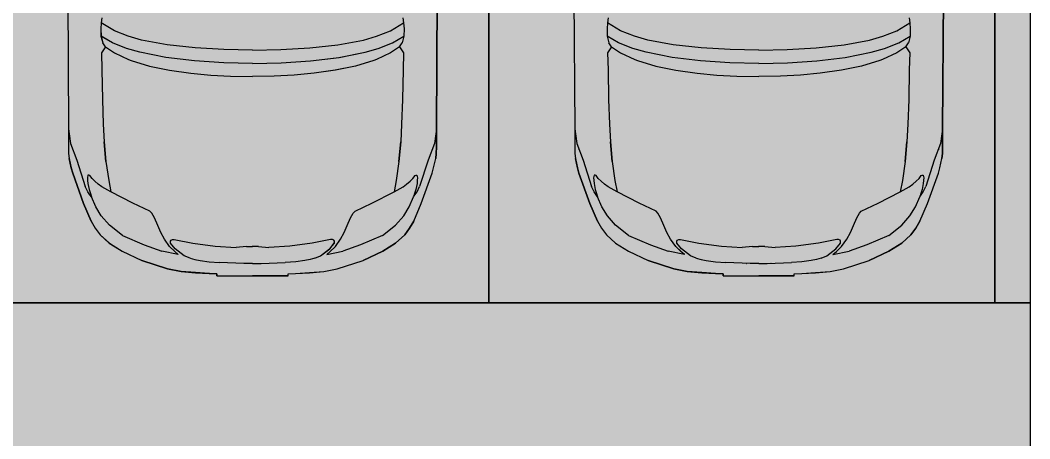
# Model space of a CAD drawing. Header units: millimetres. Extents: x -284281 to 1648660, y -821378 to -151356.
# Drawn here: x 185581 to 190567, y -271281 to -269216 of the extents above; entities that cross this region are included whole.
import ezdxf

# ---------------------------------------------------------------- set-up
doc = ezdxf.new("R2010")
doc.units = ezdxf.units.MM
doc.header["$MEASUREMENT"] = 0
for name, color, linetype in [('Cars', 7, 'Continuous'), ('Cotations - 1_100', 7, 'Continuous'), ('Extérieur - Environnement', 7, 'Continuous'), ('Sols_ Dalles', 7, 'Continuous')]:
    doc.layers.add(name, color=color, linetype=linetype)
doc.styles.add('STYLE_GENERE_2', font='arial.ttf')
doc.dimstyles.new('STYLE_GENERE__2', dxfattribs={"dimtxt": 250, "dimasz": 190, "dimexe": 0.18, "dimexo": 0.0625, "dimgap": 0, "dimtad": 1, "dimlfac": 0.001, "dimzin": 0, "dimdsep": 46, "dimtxsty": 'STYLE_GENERE_2', "dimblk": 'ARROWHEAD_6', "dimblk1": 'ARROWHEAD_6', "dimblk2": 'ARROWHEAD_6', "dimcen": 0.09, "dimse1": 1, "dimse2": 1, "dimclrd": 7, "dimclre": 7, "dimclrt": 7, "dimazin": 0, "dimtfac": 1, "dimtdec": 4, "dimtmove": 0, "dimatfit": 3, "dimfxl": 1, "dimtolj": 1, "dimtzin": 0, "dimarcsym": 0})

# ---------------------------------------------------------------- blocks, each defined once
blk = doc.blocks.new('Dalle_27_1', base_point=(175317, -265609.8))
at = {"layer": 'Sols_ Dalles', "linetype": 'Continuous', "lineweight": 0, "true_color": 0x2e271c}
blk.add_hatch(color=250, dxfattribs=at).paths.add_polyline_path([(175317, -265609.8, 0.414214), (173317, -267609.8), (173317, -273599, 0.415791), (175327.8, -275599), (194877.9, -275451.7, 0.414214), (196867.1, -273441), (196856.2, -271418.8, -0.001346), (196856.2, -271408), (196856.2, -267609.8), (196856.2, -267109.8, 0.414214), (195356.2, -265609.8), (190394.7, -265609.8), (190394.7, -270609.8), (190571.1, -270609.8), (190571.1, -267596.8), (195571.1, -267563.7), (195571.1, -271408), (195571.2, -271408, 0.001346), (195571.2, -271425.7), (195571.1, -271425.7), (195582, -273450.5), (175394.7, -273590.2), (175394.7, -271810.1), (175394.7, -270609.8), (175394.7, -265609.8)])
at = {"layer": 'Sols_ Dalles', "color": 250, "linetype": 'Continuous', "lineweight": 5, "true_color": 0x1f1f1f, "flags": 128}
blk.add_lwpolyline([(195356.2, -265609.8), (190394.7, -265609.8), (190394.7, -270609.8), (190571.1, -270609.8)], dxfattribs=at)
blk = doc.blocks.new('Dalle_28_1', base_point=(175394.7, -271810.1))
at = {"linetype": 'Continuous', "lineweight": 0, "true_color": 0x90b349}
blk.add_hatch(color=55, dxfattribs=at).paths.add_polyline_path([(175394.7, -271810.1), (175394.7, -273590.2), (195582, -273450.5), (195571.1, -271436.3), (195571.1, -271498.6), (190571.1, -271498.6), (190571.1, -270609.8), (188115.6, -270609.8), (187894.7, -270609.8), (185394.7, -270609.8), (182894.7, -270609.8), (180394.7, -270609.8), (177894.7, -270609.8), (175394.7, -270609.8)])
at = {"color": 7, "linetype": 'Continuous', "lineweight": 5, "flags": 128}
blk.add_lwpolyline([(175394.7, -271810.1), (175394.7, -273590.2), (195582, -273450.5), (195571.1, -271436.3), (195571.1, -271498.6), (190571.1, -271498.6), (190571.1, -270609.8), (188115.6, -270609.8), (187894.7, -270609.8), (185394.7, -270609.8), (182894.7, -270609.8), (180394.7, -270609.8), (177894.7, -270609.8), (175394.7, -270609.8)], close=True, dxfattribs=at)
blk = doc.blocks.new('Car 0025')
at = {"layer": 'Cars', "color": 7, "linetype": 'Continuous', "lineweight": 13}
for p, q in [((-924.7, 1389.7), (-920.5, 734.5)), ((-924.7, 1389.7), (-920.5, 734.5)), ((896.3, 734.5), (900.5, 1389.7)), ((900.5, 1389.7), (896.3, 734.5)), ((-758.8, 1257.5), (-760.9, 1227.1)), ((-755.5, 1282.4), (-758.8, 1257.5)), ((-694, 1217.1), (-758.8, 1257.5)), ((669.8, 1217.1), (734.6, 1257.5)), ((731.3, 1282.4), (734.6, 1257.5)), ((734.6, 1257.5), (736.7, 1227.1)), ((-760.9, 1227.1), (-760.1, 1191.7)), ((-625.2, 1190.8), (-694, 1217.1)), ((601, 1190.8), (669.8, 1217.1)), ((736.7, 1227.1), (735.9, 1191.7)), ((-703.8, 1158.5), (-760.1, 1191.7)), ((-760.1, 1191.7), (-751.8, 1158)), ((-751.8, 1158), (-751.8, 1158)), ((-738.5, 1138.6), (-751.8, 1158)), ((-633.6, 1130.9), (-703.8, 1158.5)), ((-560.1, 1172.1), (-625.2, 1190.8)), ((-433.8, 1148.7), (-560.1, 1172.1)), ((-295.6, 1133.3), (-433.8, 1148.7)), ((271.4, 1133.3), (409.6, 1148.7)), ((409.6, 1148.7), (535.9, 1172.1)), ((535.9, 1172.1), (601, 1190.8)), ((609.4, 1130.9), (679.6, 1158.5)), ((679.6, 1158.5), (735.9, 1191.7)), ((714.3, 1138.6), (727.6, 1158)), ((735.9, 1191.7), (727.6, 1158)), ((727.6, 1158), (727.6, 1158)), ((-738.5, 1138.6), (-758, 1108.3)), ((-758, 1108.3), (-755.8, 1024.9)), ((-738.5, 1138.6), (-738.5, 1138.6)), ((-738.5, 1138.6), (-693.9, 1108.9)), ((-693.9, 1108.9), (-624, 1076.3)), ((-567.9, 1112.1), (-633.6, 1130.9)), ((-439.5, 1086.6), (-567.9, 1112.1)), ((-152.7, 1124.9), (-295.6, 1133.3)), ((-12.1, 1122.4), (-152.7, 1124.9)), ((-12.1, 1122.4), (128.5, 1124.9)), ((128.5, 1124.9), (271.4, 1133.3)), ((415.3, 1086.6), (543.7, 1112.1)), ((543.7, 1112.1), (609.4, 1130.9)), ((669.7, 1108.9), (599.8, 1076.3)), ((714.3, 1138.6), (669.7, 1108.9)), ((714.3, 1138.6), (714.3, 1138.6)), ((714.3, 1138.6), (733.8, 1108.3)), ((733.8, 1108.3), (731.7, 1024.9)), ((-624, 1076.3), (-610.9, 1071.4)), ((-610.9, 1071.4), (-520.4, 1043.6)), ((-298.8, 1069.2), (-439.5, 1086.6)), ((-154, 1059.4), (-298.8, 1069.2)), ((-12.1, 1056.3), (-154, 1059.4)), ((-12.1, 1056.3), (129.8, 1059.4)), ((129.8, 1059.4), (274.6, 1069.2)), ((274.6, 1069.2), (415.3, 1086.6)), ((586.8, 1071.4), (496.2, 1043.6)), ((599.8, 1076.3), (586.8, 1071.4)), ((-755.8, 1025), (-753.2, 878.1)), ((-755.8, 1024.9), (-755.8, 1024.9)), ((-520.4, 1043.6), (-421.4, 1022.7)), ((-421.4, 1022.7), (-316.5, 1007.9)), ((-316.5, 1007.9), (-218.5, 999.1)), ((-218.5, 999.1), (-119.9, 994.1)), ((194.3, 999.1), (95.7, 994.1)), ((292.3, 1007.9), (194.3, 999.1)), ((397.2, 1022.7), (292.3, 1007.9)), ((496.2, 1043.6), (397.2, 1022.7)), ((731.7, 1025), (729, 878.1)), ((731.6, 1024.9), (731.6, 1024.9)), ((-119.9, 994.1), (-12.1, 992.4)), ((95.7, 994.1), (-12.1, 992.4)), ((-753.2, 878.1), (-748.9, 756.7)), ((729, 878.1), (724.7, 756.7)), ((-748.9, 756.7), (-744.4, 670.1)), ((724.7, 756.7), (720.2, 670.1)), ((-920.5, 734.5), (-920.6, 683.7)), ((-920.5, 734.5), (-920.6, 683.7)), ((-920.5, 734.5), (-910.7, 661.1)), ((896.3, 734.5), (886.5, 661.1)), ((896.4, 683.7), (896.3, 734.5)), ((896.3, 734.5), (896.4, 683.7)), ((-920.6, 683.7), (-920.5, 645.6)), ((-920.6, 683.7), (-920.5, 645.6)), ((-910.7, 661.1), (-879.2, 578.8)), ((-744.4, 670.2), (-735.6, 572.8)), ((-735.6, 572.8), (-744.3, 670.1)), ((720.2, 670.2), (711.4, 572.8)), ((711.4, 572.8), (720.1, 670.1)), ((886.5, 661.1), (855, 578.8)), ((896.3, 645.6), (896.4, 683.7)), ((896.4, 683.7), (896.3, 645.6)), ((-920.5, 645.6), (-920, 612.5)), ((-920.5, 645.6), (-920, 612.5)), ((-920, 612.5), (-917.2, 588.4)), ((-920, 612.5), (-917.2, 588.4)), ((-899.6, 632.1), (-899.5, 631.1)), ((875.4, 632.1), (875.3, 631.1)), ((893, 588.4), (895.8, 612.5)), ((895.8, 612.5), (893, 588.4)), ((895.8, 612.5), (896.3, 645.6)), ((896.3, 645.6), (895.8, 612.5)), ((-917.2, 588.4), (-906.8, 541)), ((-906.8, 541), (-917.2, 588.4)), ((-879.2, 578.8), (-837.6, 449.2)), ((-735.6, 572.8), (-722, 479.6)), ((711.4, 572.8), (697.8, 479.6)), ((855, 578.8), (813.4, 449.2)), ((882.6, 541), (893, 588.4)), ((882.6, 541), (893, 588.4)), ((-906.8, 541), (-899.8, 515.5)), ((-899.8, 515.5), (-906.8, 541)), ((-899.8, 515.5), (-846, 365.6)), ((-846, 365.6), (-899.8, 515.5)), ((-824.6, 504.7), (-827.3, 493)), ((-820.1, 506), (-824.6, 504.7)), ((-815.2, 503.8), (-820.1, 506)), ((-804.3, 489.5), (-815.2, 503.8)), ((780.1, 489.5), (791, 503.8)), ((791, 503.8), (795.9, 506)), ((795.9, 506), (800.4, 504.7)), ((800.4, 504.7), (803.1, 493)), ((821.8, 365.6), (875.6, 515.5)), ((821.8, 365.6), (875.6, 515.5)), ((875.6, 515.5), (882.6, 541)), ((875.6, 515.5), (882.6, 541)), ((-825.2, 422.9), (-837.6, 449.2)), ((-827.3, 493), (-826, 479.9)), ((-826, 479.9), (-825, 465)), ((-825, 465), (-819.1, 434.2)), ((-790.7, 476), (-804.3, 489.5)), ((-773.6, 461.2), (-790.7, 476)), ((-755.7, 447.9), (-773.6, 461.2)), ((-722, 479.6), (-711.7, 423.4)), ((697.8, 479.6), (687.5, 423.4)), ((731.5, 447.9), (749.4, 461.2)), ((749.4, 461.2), (766.5, 476)), ((766.5, 476), (780.1, 489.5)), ((800.8, 465), (794.9, 434.2)), ((801.8, 479.9), (800.8, 465)), ((801, 422.9), (813.4, 449.2)), ((803.1, 493), (801.8, 479.9)), ((-814.8, 408.3), (-825.2, 422.9)), ((-819.1, 434.2), (-812.8, 414.4)), ((-807.5, 399), (-814.8, 408.3)), ((-812.8, 414.4), (-807.5, 399)), ((-786.3, 348.7), (-807.5, 399)), ((-711.7, 423.4), (-755.7, 447.9)), ((-602.3, 367), (-711.7, 423.4)), ((578.1, 367), (687.5, 423.4)), ((687.5, 423.4), (731.5, 447.9)), ((762.1, 348.7), (783.3, 399)), ((788.6, 414.4), (783.3, 399)), ((783.3, 399), (790.6, 408.3)), ((794.9, 434.2), (788.6, 414.4)), ((790.6, 408.3), (801, 422.9)), ((-846, 365.6), (-808.7, 278.6)), ((-808.7, 278.6), (-846, 365.6)), ((-518.8, 327.9), (-602.3, 367)), ((494.6, 327.9), (578.1, 367)), ((784.5, 278.6), (821.8, 365.6)), ((784.5, 278.6), (821.8, 365.6)), ((-759.1, 304.4), (-786.3, 348.7)), ((-718.8, 259), (-759.1, 304.4)), ((-509.5, 317.5), (-518.8, 327.9)), ((-496.3, 294.8), (-509.5, 317.5)), ((472.1, 294.8), (485.3, 317.5)), ((485.3, 317.5), (494.6, 327.9)), ((694.6, 259), (734.9, 304.4)), ((734.9, 304.4), (762.1, 348.7)), ((-808.7, 278.6), (-788.2, 243.2)), ((-808.7, 278.6), (-788.2, 243.2)), ((-654.4, 208.3), (-718.8, 259)), ((-480.1, 257), (-496.3, 294.8)), ((-465.1, 222.6), (-480.1, 257)), ((440.9, 222.6), (455.9, 257)), ((455.9, 257), (472.1, 294.8)), ((630.2, 208.3), (694.6, 259)), ((764, 243.2), (784.5, 278.6)), ((784.5, 278.6), (764, 243.2)), ((-788.2, 243.2), (-764, 211.8)), ((-788.2, 243.2), (-764, 211.8)), ((-764, 211.8), (-719, 170.5)), ((-764, 211.8), (-719, 170.5)), ((-654.4, 208.3), (-546.4, 161.2)), ((-447.3, 189.6), (-465.1, 222.6)), ((423.1, 189.6), (440.9, 222.6)), ((630.2, 208.3), (522.2, 161.2)), ((694.8, 170.5), (739.8, 211.8)), ((739.8, 211.8), (694.8, 170.5)), ((739.8, 211.8), (764, 243.2)), ((764, 243.2), (739.8, 211.8)), ((-719, 170.5), (-655.3, 130.9)), ((-719, 170.5), (-655.3, 130.9)), ((-546.4, 161.2), (-459.2, 131.1)), ((-421.5, 153.3), (-447.3, 189.6)), ((-395.7, 128), (-421.5, 153.3)), ((-416.6, 180.1), (-414.1, 184)), ((-416.4, 169.3), (-416.6, 180.1)), ((-393.4, 142.5), (-416.4, 169.3)), ((-414.1, 184), (-406.9, 187.6)), ((-406.9, 187.6), (-398, 187.9)), ((-398, 187.9), (-307.1, 169.4)), ((-307.1, 169.4), (-196.1, 155)), ((-196.1, 155), (-92.9, 148.1)), ((-41.8, 152.8), (-92.9, 148.1)), ((-41.8, 152.8), (-11.3, 152.8)), ((17.6, 152.8), (-12.9, 152.8)), ((17.6, 152.8), (68.7, 148.1)), ((171.9, 155), (68.7, 148.1)), ((282.9, 169.4), (171.9, 155)), ((373.8, 187.9), (282.9, 169.4)), ((369.2, 142.5), (392.2, 169.3)), ((371.5, 128), (397.3, 153.3)), ((382.7, 187.6), (373.8, 187.9)), ((389.9, 184), (382.7, 187.6)), ((392.4, 180.1), (389.9, 184)), ((392.2, 169.3), (392.4, 180.1)), ((397.3, 153.3), (423.1, 189.6)), ((522.2, 161.2), (435, 131.1)), ((631.1, 130.9), (694.8, 170.5)), ((694.8, 170.5), (631.1, 130.9)), ((-655.3, 130.9), (-558.5, 84.1)), ((-655.3, 130.9), (-558.5, 84.1)), ((-378.9, 113.2), (-459.2, 131.1)), ((-378.9, 113.2), (-395.7, 128)), ((-348.6, 107.3), (-393.4, 142.5)), ((-320.4, 95.1), (-348.6, 107.3)), ((296.3, 95.1), (324.4, 107.3)), ((324.4, 107.3), (369.2, 142.5)), ((354.7, 113.2), (435, 131.1)), ((354.7, 113.2), (371.5, 128)), ((534.3, 84.1), (631.1, 130.9)), ((631.1, 130.9), (534.3, 84.1)), ((-558.5, 84.1), (-431, 42.5)), ((-431, 42.5), (-558.5, 84.1)), ((-320.4, 95.1), (-296.9, 89)), ((-296.9, 89), (-270.9, 84)), ((-270.9, 84), (-226, 78.1)), ((-226, 78.1), (-174.1, 74.2)), ((-54.7, 69.2), (-174.1, 74.2)), ((-73.2, 69.9), (-72.6, 69.9)), ((-12.1, 69.6), (-54.7, 69.2)), ((-12.1, 69.6), (30.5, 69.2)), ((30.5, 69.2), (149.9, 74.2)), ((49, 69.9), (48.4, 69.9)), ((201.8, 78.1), (149.9, 74.2)), ((246.7, 84), (201.8, 78.1)), ((272.7, 89), (246.7, 84)), ((296.3, 95.1), (272.7, 89)), ((406.8, 42.5), (534.3, 84.1)), ((406.8, 42.5), (534.3, 84.1)), ((-431, 42.5), (-364.7, 30.9)), ((-364.7, 30.9), (-431, 42.5)), ((-364.7, 30.9), (-293.1, 24.3)), ((-293.1, 24.3), (-364.7, 30.9)), ((-293.1, 24.3), (-225.1, 20.2)), ((-225.1, 20.2), (-293.1, 24.3)), ((-225.1, 20.2), (-187.9, 19.2)), ((-187.9, 19.2), (-225.1, 20.2)), ((-187.9, 19.2), (-187.9, 8.3)), ((-187.9, 8.3), (-187.9, 19.2)), ((-187.9, 8.3), (163.7, 8.3)), ((-187.9, 8.3), (-12.1, 8.3)), ((163.7, 8.3), (-12.1, 8.3)), ((163.7, 19.2), (200.9, 20.2)), ((163.7, 19.2), (200.9, 20.2)), ((163.7, 8.3), (163.7, 19.2)), ((163.7, 8.3), (163.7, 19.2)), ((200.9, 20.2), (268.9, 24.3)), ((200.9, 20.2), (268.9, 24.3)), ((268.9, 24.3), (340.5, 30.9)), ((268.9, 24.3), (340.5, 30.9)), ((340.5, 30.9), (406.8, 42.5)), ((340.5, 30.9), (406.8, 42.5))]:
    blk.add_line(p, q, dxfattribs=at)
blk = doc.blocks.new('*D549')
at = {"layer": 'Cotations - 1_100', "color": 7, "linetype": 'Continuous', "lineweight": 5, "transparency": 16777216}
for p, q in [((170588.6, -259410.6), (170588.6, -259260.6)), ((170688.6, -259510.6), (170488.6, -259310.6)), ((170776.1, -259410.6), (170401.1, -259410.6)), ((170588.6, -271829.4), (170588.6, -259410.6)), ((170488.6, -271729.4), (170688.6, -271929.4)), ((170776.1, -271829.4), (170401.1, -271829.4)), ((170588.6, -271979.4), (170588.6, -271829.4))]:
    blk.add_line(p, q, dxfattribs=at)
at = {"layer": 'Cotations - 1_100', "color": 7, "lineweight": 5, "transparency": 16777216, "insert": (170538.6, -266047.4), "char_height": 250, "attachment_point": 7, "rotation": 90, "style": 'STYLE_GENERE_2'}
blk.add_mtext('\\A1;{\\pql;\\fArial|b0|i0|c0|p38;12,42}', dxfattribs=at)
blk = doc.blocks.new('ARROWHEAD_6')
at = {"color": 0, "linetype": 'Continuous', "lineweight": 0}
for p, q in [((-0.5, -0.5), (0.5, 0.5)), ((0, 0), (-1, 0))]:
    blk.add_line(p, q, dxfattribs=at)

msp = doc.modelspace()

# ---------------------------------------------------------------- hatches: boundary and pattern name
at = {"linetype": 'Continuous', "lineweight": 0, "true_color": 0x6f6f6f}
h = msp.add_hatch(color=8, dxfattribs=at)
h.paths.add_polyline_path([(141848.4421, -295062.57111), (269220.82107, -293826.86817), (269220.82107, -270902.73426), (268763.04853, -270902.73426), (254213.59981, -271040.57524), (254213.59981, -163437.63526), (153156.19977, -163437.63526), (153156.19977, -271040.57524), (153182.9625, -271040.57014), (153183.14559, -272000.51417, -0.4094273642), (149183.68145, -275935.04226), (141848.4421, -275935.04226)])
h.paths.add_polyline_path([(158435.58359, -260639.95299), (155145.58359, -260639.95299), (155145.58359, -248364.9528), (155145.58359, -243089.97435), (155145.58359, -242189.97435), (158435.58359, -242189.97435)], flags=0)
h.paths.add_polyline_path([(161503.43335, -171995.57011), (161503.43335, -193810.57122), (161503.43335, -230015.57011), (161503.43335, -260810.57129), (196775.04197, -260810.57129), (196775.04197, -222495.57011), (186955.54197, -222495.57011), (186955.54197, -218295.57011), (196754.55038, -218295.57011), (196754.55038, -208495.57004), (196754.55038, -204495.57011), (193355.54197, -204495.57011), (193355.54197, -195161.53481), (195576.03357, -195161.53481), (195576.03357, -189810.57129), (217850.06795, -189810.57129), (217850.06795, -262266.88531), (245610.04479, -262266.88531), (245610.04479, -253395.57129), (245626.03357, -253395.57129), (246426.03357, -253395.57129), (247826.03357, -253395.57129), (247826.03357, -248005.57129), (247826.03357, -246605.57129), (245626.03357, -246605.57129), (245610.04479, -246605.57129), (245610.04479, -171995.57011), (212806.27958, -171995.57011)], flags=0)
h.paths.add_polyline_path([(162737.04244, -269433.91257, -0.0903186603), (162858.77258, -268727.62319, -0.2014487277), (163912.63869, -267592.73981, -0.1042114453), (164718.00561, -267415.05524), (165317.97869, -267409.37112, -0.1040446075), (166125.35422, -267571.24421, -0.2382554567), (167284.25653, -268953.31764, -0.0551886218), (167336.83602, -269390.33428), (167338.93075, -269611.43843), (167351.04633, -270890.26697), (167092.5827, -271892.76052, -0.2679491924), (165370.08316, -272909.1243), (164770.11009, -272914.80843, -0.1937174639), (163379.25202, -272370.18517, -0.0705687558), (163028.66346, -271931.26196, -0.1316524976), (162751.25276, -270933.84526)], flags=0)
h.paths.add_polyline_path([(175327.75206, -275599.00212, -0.4157910988), (173316.98603, -273599.0311), (173316.98603, -273452.05237), (173330.48786, -267377.82411, -0.3805567013), (175316.98603, -265609.82626), (175394.71409, -265609.82626), (175394.71409, -270609.82626), (190394.71409, -270609.82626), (190394.71409, -265609.82626), (195356.19118, -265609.82626, -0.4142135624), (196856.19118, -267109.82626), (196856.19118, -273660.69924, -0.3455016121), (195137.28541, -275433.43196)], flags=0)
h.paths.add_polyline_path([(205510.09252, -271504.08297, -0.1344739343), (205230.94767, -270484.93746), (205230.94767, -268984.93746, -0.4142135624), (207230.94767, -266984.93746), (207830.94767, -266984.93746, -0.4142135624), (209830.94767, -268984.93746), (209830.94767, -270484.93746, -0.1288203455), (209574.03043, -271465.58136, -0.2709362909), (207830.94767, -272484.93746), (207230.94767, -272484.93746, -0.2649799965)], flags=0)
h.paths.add_polyline_path([(217862.68721, -273329.32486), (217869.94938, -267730.33623, -0.0985615086), (218100.71805, -266943.72092), (218117.68082, -266951.54513, -0.2588490016), (219955.479, -265605.82722), (219953.14148, -265587.29374), (220637.56856, -265587.29374), (220637.56856, -265687.29374), (220637.56856, -270687.29374), (250537.56856, -270687.29374), (250537.56856, -265687.29374), (252208.00356, -265687.29374), (254186.29382, -265687.29374), (254186.29382, -267687.29374), (254186.29382, -271062.25464, 0.001345761), (254186.3228, -271073.02067), (254197.20856, -273095.23292, -0.4142135624), (252208.00356, -275105.96997), (243484.53401, -275105.96997, -0.0051889555), (243431.43827, -275116.10287), (235447.992, -275196.19066), (220071.01237, -275253.23979, -0.3865533313), (217873.0891, -273475.38502, -0.0251892193)], flags=0)
at = {"linetype": 'Continuous', "lineweight": 0, "true_color": 0xa7a7a7}
msp.add_hatch(color=253, dxfattribs=at).paths.add_polyline_path([(181159.8103, -266071.40434, 1), (191159.8103, -266071.40434, 1)])
at = {"linetype": 'Continuous', "lineweight": 0, "true_color": 0x90b349}
msp.add_hatch(color=55, dxfattribs=at).paths.add_polyline_path([(175394.71409, -271810.11543), (175394.71409, -273590.23861), (195581.99061, -273450.48842), (195571.1483, -271436.34552), (195571.1483, -271563.70769), (190571.1483, -271563.70769), (190571.1483, -270609.82626), (188115.56926, -270609.82626), (187894.71409, -270609.82626), (185394.71409, -270609.82626), (182894.71409, -270609.82626), (180394.71409, -270609.82626), (177894.71409, -270609.82626), (175394.71409, -270609.82626)])
at = {"layer": 'Sols_ Dalles', "linetype": 'Continuous', "lineweight": 0, "true_color": 0x2e271c}
msp.add_hatch(color=250, dxfattribs=at).paths.add_polyline_path([(190394.71409, -270609.82626), (190571.1483, -270609.82626), (190571.1483, -267596.84192), (190571.1483, -267563.70769), (195571.1483, -267563.70769), (195571.1483, -271263.70769), (196856.19118, -271263.70769), (196856.19118, -267609.82626), (196856.19118, -267109.82626, 0.4142135624), (195356.19118, -265609.82626), (190394.71409, -265609.82626)])

# ---------------------------------------------------------------- linework, layer by layer
at = {"color": 9, "linetype": 'Continuous', "lineweight": 5}
msp.add_lwpolyline([(173316.98603, -273452.05237), (173316.98603, -273599.0311, 0.4157910988), (175327.75206, -275599.00212), (195137.28541, -275433.43196, 0.3455016121), (196856.19118, -273660.69924), (196856.19118, -267109.82626, 0.4142135624), (195356.19118, -265609.82626), (190394.71409, -265609.82626), (190394.71409, -270609.82626), (175394.71409, -270609.82626), (175394.71409, -265609.82626), (175316.98603, -265609.82626, 0.3805567013), (173330.48786, -267377.82411)], format="xyb", close=True, dxfattribs=at)
at = {"color": 255, "linetype": 'Continuous', "lineweight": 5, "flags": 128}
for points in [[(185394.71409, -265609.82626), (185394.71409, -270609.82626), (187894.71409, -270609.82626), (187894.71409, -265609.82626)], [(187894.71409, -265609.82626), (187894.71409, -270609.82626), (190394.71409, -270609.82626), (190394.71409, -265609.82626)]]:
    msp.add_lwpolyline(points, close=True, dxfattribs=at)
for points in [[(187894.71409, -270609.82626), (187894.71409, -265609.82626)], [(187894.71409, -265609.82626), (187894.71409, -270609.82626)], [(190394.71409, -270609.82626), (190394.71409, -265609.82626)], [(185394.71409, -270609.82626), (187894.71409, -270609.82626)], [(187894.71409, -270609.82626), (190394.71409, -270609.82626)]]:
    msp.add_lwpolyline(points, dxfattribs=at)
at = {"color": 7, "linetype": 'Continuous', "lineweight": 5}
msp.add_lwpolyline([(175394.71409, -271810.11543), (175394.71409, -273590.23861), (195581.99061, -273450.48842), (195571.1483, -271436.34552), (195571.1483, -271563.70769), (190571.1483, -271563.70769), (190571.1483, -270609.82626), (188115.56926, -270609.82626), (187894.71409, -270609.82626), (185394.71409, -270609.82626), (182894.71409, -270609.82626), (180394.71409, -270609.82626), (177894.71409, -270609.82626), (175394.71409, -270609.82626)], close=True, dxfattribs=at)
at = {"color": 253, "linetype": 'Continuous', "lineweight": 5, "true_color": 0x9f9f9f, "flags": 128}
msp.add_lwpolyline([(188115.56926, -270609.82626), (190571.1483, -270609.82626)], dxfattribs=at)
at = {"layer": 'Extérieur - Environnement', "color": 7, "linetype": 'Continuous', "lineweight": 13}
for p, q in [((185815.49103, -269096.18977), (185819.64205, -269751.34623)), ((185815.49103, -269096.18977), (185819.64205, -269751.34623)), ((187636.53268, -269751.34623), (187640.68371, -269096.18977)), ((187640.68371, -269096.18977), (187636.53268, -269751.34623)), ((188315.49103, -269096.18977), (188319.64205, -269751.34623)), ((188315.49103, -269096.18977), (188319.64205, -269751.34623)), ((190136.53268, -269751.34623), (190140.68371, -269096.18977)), ((190140.68371, -269096.18977), (190136.53268, -269751.34623)), ((185981.41078, -269228.34161), (185979.26762, -269258.76943)), ((185984.70079, -269203.41728), (185981.41078, -269228.34161)), ((186046.22409, -269268.77649), (185981.41078, -269228.34161)), ((187409.95065, -269268.77649), (187474.76396, -269228.34161)), ((187471.47395, -269203.41728), (187474.76396, -269228.34161)), ((187474.76396, -269228.34161), (187476.90712, -269258.76943)), ((188481.41078, -269228.34161), (188479.26762, -269258.76943)), ((188484.70079, -269203.41728), (188481.41078, -269228.34161)), ((188546.22409, -269268.77649), (188481.41078, -269228.34161)), ((189909.95065, -269268.77649), (189974.76396, -269228.34161)), ((189971.47395, -269203.41728), (189974.76396, -269228.34161)), ((189974.76396, -269228.34161), (189976.90712, -269258.76943)), ((185979.26762, -269258.76943), (185980.04697, -269294.13152)), ((186036.42536, -269327.35088), (185980.04697, -269294.13152)), ((185980.04697, -269294.13152), (185988.37493, -269327.84893)), ((186114.97988, -269295.0318), (186046.22079, -269268.77522)), ((186180.11587, -269313.74287), (186114.9736, -269295.03)), ((187276.05886, -269313.74287), (187341.20114, -269295.03)), ((187341.19485, -269295.0318), (187409.95395, -269268.77522)), ((187419.74938, -269327.35088), (187476.12777, -269294.13152)), ((187476.12777, -269294.13152), (187467.7998, -269327.84893)), ((187476.90712, -269258.76943), (187476.12777, -269294.13152)), ((188479.26762, -269258.76943), (188480.04697, -269294.13152)), ((188536.42536, -269327.35088), (188480.04697, -269294.13152)), ((188480.04697, -269294.13152), (188488.37493, -269327.84893)), ((188614.97988, -269295.0318), (188546.22079, -269268.77522)), ((188680.11587, -269313.74287), (188614.9736, -269295.03)), ((189776.05886, -269313.74287), (189841.20114, -269295.03)), ((189841.19485, -269295.0318), (189909.95395, -269268.77522)), ((189919.74938, -269327.35088), (189976.12777, -269294.13152)), ((189976.12777, -269294.13152), (189967.7998, -269327.84893)), ((189976.90712, -269258.76943), (189976.12777, -269294.13152)), ((186001.69087, -269347.20636), (185982.15992, -269377.59549)), ((185988.37493, -269327.84893), (185988.40119, -269327.86385)), ((186001.69087, -269347.20636), (185988.37493, -269327.84893)), ((186001.69667, -269347.24596), (186001.69087, -269347.20636)), ((186001.69667, -269347.24596), (186046.29972, -269376.96378)), ((186106.62869, -269354.97416), (186036.42536, -269327.35088)), ((186306.408, -269337.16562), (186180.11044, -269313.74186)), ((186444.55168, -269352.52696), (186306.408, -269337.16562)), ((186587.48162, -269360.92894), (186444.54923, -269352.52669)), ((186868.69312, -269360.92894), (187011.62551, -269352.52669)), ((187011.62306, -269352.52696), (187149.76674, -269337.16562)), ((187149.76674, -269337.16562), (187276.0643, -269313.74186)), ((187349.54605, -269354.97416), (187419.74938, -269327.35088)), ((187454.47806, -269347.24596), (187409.87502, -269376.96378)), ((187454.47806, -269347.24596), (187454.48386, -269347.20636)), ((187454.48386, -269347.20636), (187467.7998, -269327.84893)), ((187454.48386, -269347.20636), (187474.01482, -269377.59549)), ((187467.7998, -269327.84893), (187467.77355, -269327.86385)), ((188501.69087, -269347.20636), (188482.15992, -269377.59549)), ((188488.37493, -269327.84893), (188488.40119, -269327.86385)), ((188501.69087, -269347.20636), (188488.37493, -269327.84893)), ((188501.69667, -269347.24596), (188501.69087, -269347.20636)), ((188501.69667, -269347.24596), (188546.29972, -269376.96378)), ((188606.62869, -269354.97416), (188536.42536, -269327.35088)), ((188806.408, -269337.16562), (188680.11044, -269313.74186)), ((188944.55168, -269352.52696), (188806.408, -269337.16562)), ((189087.48162, -269360.92894), (188944.54923, -269352.52669)), ((189368.69312, -269360.92894), (189511.62551, -269352.52669)), ((189511.62306, -269352.52696), (189649.76674, -269337.16562)), ((189649.76674, -269337.16562), (189776.0643, -269313.74186)), ((189849.54605, -269354.97416), (189919.74938, -269327.35088)), ((189954.47806, -269347.24596), (189909.87502, -269376.96378)), ((189954.47806, -269347.24596), (189954.48386, -269347.20636)), ((189954.48386, -269347.20636), (189967.7998, -269327.84893)), ((189954.48386, -269347.20636), (189974.01482, -269377.59549)), ((189967.7998, -269327.84893), (189967.77355, -269327.86385)), ((185982.15992, -269377.59549), (185984.33892, -269460.94717)), ((186046.29972, -269376.96378), (186116.17855, -269409.53884)), ((186172.2754, -269373.73936), (186106.62869, -269354.97416)), ((186300.71771, -269399.28843), (186172.2754, -269373.73936)), ((186441.39912, -269416.62781), (186300.71771, -269399.28843)), ((186728.11646, -269363.48903), (186587.47949, -269360.92881)), ((186728.05828, -269363.48903), (186868.69525, -269360.92881)), ((187014.77562, -269416.62781), (187155.45702, -269399.28843)), ((187155.45702, -269399.28843), (187283.89934, -269373.73936)), ((187283.89934, -269373.73936), (187349.54605, -269354.97416)), ((187409.87502, -269376.96378), (187339.99619, -269409.53884)), ((187474.01482, -269377.59549), (187471.83581, -269460.94717)), ((188482.15992, -269377.59549), (188484.33892, -269460.94717)), ((188546.29972, -269376.96378), (188616.17855, -269409.53884)), ((188672.2754, -269373.73936), (188606.62869, -269354.97416)), ((188800.71771, -269399.28843), (188672.2754, -269373.73936)), ((188941.39912, -269416.62781), (188800.71771, -269399.28843)), ((189228.11646, -269363.48903), (189087.47949, -269360.92881)), ((189228.05828, -269363.48903), (189368.69525, -269360.92881)), ((189514.77562, -269416.62781), (189655.45702, -269399.28843)), ((189655.45702, -269399.28843), (189783.89934, -269373.73936)), ((189783.89934, -269373.73936), (189849.54605, -269354.97416)), ((189909.87502, -269376.96378), (189839.99619, -269409.53884)), ((189974.01482, -269377.59549), (189971.83581, -269460.94717)), ((186116.17855, -269409.53884), (186129.23894, -269414.40092)), ((186129.23894, -269414.40157), (186219.77985, -269442.21545)), ((186219.77985, -269442.21545), (186318.82731, -269463.14415)), ((186586.18356, -269426.44553), (186441.39912, -269416.62781)), ((186728.08737, -269429.55341), (186586.18356, -269426.44553)), ((186728.08737, -269429.55341), (186869.99118, -269426.44553)), ((186869.99118, -269426.44553), (187014.77562, -269416.62781)), ((187236.39489, -269442.21545), (187137.34743, -269463.14415)), ((187326.93579, -269414.40157), (187236.39489, -269442.21545)), ((187339.99619, -269409.53884), (187326.93579, -269414.40092)), ((188616.17855, -269409.53884), (188629.23894, -269414.40092)), ((188629.23894, -269414.40157), (188719.77985, -269442.21545)), ((188719.77985, -269442.21545), (188818.82731, -269463.14415)), ((189086.18356, -269426.44553), (188941.39912, -269416.62781)), ((189228.08737, -269429.55341), (189086.18356, -269426.44553)), ((189228.08737, -269429.55341), (189369.99118, -269426.44553)), ((189369.99118, -269426.44553), (189514.77562, -269416.62781)), ((189736.39489, -269442.21545), (189637.34743, -269463.14415)), ((189826.93579, -269414.40157), (189736.39489, -269442.21545)), ((189839.99619, -269409.53884), (189826.93579, -269414.40092)), ((185984.33779, -269460.88399), (185986.98321, -269607.70948)), ((185984.34018, -269460.93008), (185984.34065, -269460.94717)), ((186318.82731, -269463.14415), (186423.73437, -269477.96859)), ((186423.73437, -269477.96859), (186521.69592, -269486.76401)), ((186521.69592, -269486.76401), (186620.26835, -269491.74058)), ((186620.26835, -269491.74058), (186728.09387, -269493.48469)), ((186835.90639, -269491.74058), (186728.08087, -269493.48469)), ((186934.47882, -269486.76401), (186835.90639, -269491.74058)), ((187032.44037, -269477.96859), (186934.47882, -269486.76401)), ((187137.34743, -269463.14415), (187032.44037, -269477.96859)), ((187471.83695, -269460.88399), (187469.19153, -269607.70948)), ((187471.83456, -269460.93008), (187471.83409, -269460.94717)), ((188484.33779, -269460.88399), (188486.98321, -269607.70948)), ((188484.34018, -269460.93008), (188484.34065, -269460.94717)), ((188818.82731, -269463.14415), (188923.73437, -269477.96859)), ((188923.73437, -269477.96859), (189021.69592, -269486.76401)), ((189021.69592, -269486.76401), (189120.26835, -269491.74058)), ((189120.26835, -269491.74058), (189228.09387, -269493.48469)), ((189335.90639, -269491.74058), (189228.08087, -269493.48469)), ((189434.47882, -269486.76401), (189335.90639, -269491.74058)), ((189532.44037, -269477.96859), (189434.47882, -269486.76401)), ((189637.34743, -269463.14415), (189532.44037, -269477.96859)), ((189971.83695, -269460.88399), (189969.19153, -269607.70948)), ((189971.83456, -269460.93008), (189971.83409, -269460.94717)), ((185986.98321, -269607.70948), (185991.27527, -269729.1679)), ((187469.19153, -269607.70948), (187464.89947, -269729.1679)), ((188486.98321, -269607.70948), (188491.27527, -269729.1679)), ((189969.19153, -269607.70948), (189964.89947, -269729.1679)), ((185819.64205, -269751.34623), (185819.55894, -269802.16976)), ((185819.64205, -269751.34623), (185819.55894, -269802.16976)), ((185819.64205, -269751.34623), (185829.48513, -269824.71161)), ((185991.27527, -269729.1679), (185995.8123, -269815.70708)), ((187464.89947, -269729.1679), (187460.36243, -269815.70708)), ((187636.53268, -269751.34623), (187626.68961, -269824.71161)), ((187636.6158, -269802.16976), (187636.53268, -269751.34623)), ((187636.53268, -269751.34623), (187636.6158, -269802.16976)), ((188319.64205, -269751.34623), (188319.55894, -269802.16976)), ((188319.64205, -269751.34623), (188319.55894, -269802.16976)), ((188319.64205, -269751.34623), (188329.48513, -269824.71161)), ((188491.27527, -269729.1679), (188495.8123, -269815.70708)), ((189964.89947, -269729.1679), (189960.36243, -269815.70708)), ((190136.53268, -269751.34623), (190126.68961, -269824.71161)), ((190136.6158, -269802.16976), (190136.53268, -269751.34623)), ((190136.53268, -269751.34623), (190136.6158, -269802.16976)), ((185819.55894, -269802.16976), (185819.66976, -269840.24082)), ((185819.55894, -269802.16976), (185819.66976, -269840.24082)), ((185819.66976, -269840.24082), (185820.19657, -269873.35129)), ((185819.66976, -269840.24082), (185820.19657, -269873.35129)), ((185829.48513, -269824.71161), (185861.01079, -269907.07637)), ((185995.81039, -269815.68583), (186004.5911, -269913.00038)), ((186004.5911, -269913.00038), (185995.84012, -269815.70708)), ((187460.36435, -269815.68583), (187451.58363, -269913.00038)), ((187451.58363, -269913.00038), (187460.33462, -269815.70708)), ((187626.68961, -269824.71161), (187595.16394, -269907.07637)), ((187635.97817, -269873.35129), (187636.50498, -269840.24082)), ((187636.50498, -269840.24082), (187635.97817, -269873.35129)), ((187636.50498, -269840.24082), (187636.6158, -269802.16976)), ((187636.6158, -269802.16976), (187636.50498, -269840.24082)), ((188319.55894, -269802.16976), (188319.66976, -269840.24082)), ((188319.55894, -269802.16976), (188319.66976, -269840.24082)), ((188319.66976, -269840.24082), (188320.19657, -269873.35129)), ((188319.66976, -269840.24082), (188320.19657, -269873.35129)), ((188329.48513, -269824.71161), (188361.01079, -269907.07637)), ((188495.81039, -269815.68583), (188504.5911, -269913.00038)), ((188504.5911, -269913.00038), (188495.84012, -269815.70708)), ((189960.36435, -269815.68583), (189951.58363, -269913.00038)), ((189951.58363, -269913.00038), (189960.33462, -269815.70708)), ((190126.68961, -269824.71161), (190095.16394, -269907.07637)), ((190135.97817, -269873.35129), (190136.50498, -269840.24082)), ((190136.50498, -269840.24082), (190135.97817, -269873.35129)), ((190136.50498, -269840.24082), (190136.6158, -269802.16976)), ((190136.6158, -269802.16976), (190136.50498, -269840.24082)), ((185820.19657, -269873.35129), (185822.99706, -269897.49542)), ((185820.19657, -269873.35129), (185822.99706, -269897.49542)), ((185822.99706, -269897.49542), (185833.39466, -269944.8511)), ((185833.39466, -269944.8511), (185822.99706, -269897.49542)), ((185840.59988, -269853.7503), (185840.65139, -269854.76227)), ((187615.57485, -269853.7503), (187615.52335, -269854.76227)), ((187622.78008, -269944.8511), (187633.17767, -269897.49542)), ((187622.78008, -269944.8511), (187633.17767, -269897.49542)), ((187633.17767, -269897.49542), (187635.97817, -269873.35129)), ((187635.97817, -269873.35129), (187633.17767, -269897.49542)), ((188320.19657, -269873.35129), (188322.99706, -269897.49542)), ((188320.19657, -269873.35129), (188322.99706, -269897.49542)), ((188322.99706, -269897.49542), (188333.39466, -269944.8511)), ((188333.39466, -269944.8511), (188322.99706, -269897.49542)), ((188340.59988, -269853.7503), (188340.65139, -269854.76227)), ((190115.57485, -269853.7503), (190115.52335, -269854.76227)), ((190122.78008, -269944.8511), (190133.17767, -269897.49542)), ((190122.78008, -269944.8511), (190133.17767, -269897.49542)), ((190133.17767, -269897.49542), (190135.97817, -269873.35129)), ((190135.97817, -269873.35129), (190133.17767, -269897.49542)), ((185833.39466, -269944.8511), (185840.40964, -269970.35605)), ((185840.40964, -269970.35605), (185833.39466, -269944.8511)), ((185861.01079, -269907.07637), (185902.61171, -270036.67469)), ((186004.5911, -269913.00038), (186018.21329, -270006.24511)), ((187451.58363, -269913.00038), (187437.96145, -270006.24511)), ((187595.16394, -269907.07637), (187553.56303, -270036.67469)), ((187615.76509, -269970.35605), (187622.78008, -269944.8511)), ((187615.76509, -269970.35605), (187622.78008, -269944.8511)), ((188333.39466, -269944.8511), (188340.40964, -269970.35605)), ((188340.40964, -269970.35605), (188333.39466, -269944.8511)), ((188361.01079, -269907.07637), (188402.61171, -270036.67469)), ((188504.5911, -269913.00038), (188518.21329, -270006.24511)), ((189951.58363, -269913.00038), (189937.96145, -270006.24511)), ((190095.16394, -269907.07637), (190053.56303, -270036.67469)), ((190115.76509, -269970.35605), (190122.78008, -269944.8511)), ((190115.76509, -269970.35605), (190122.78008, -269944.8511)), ((185840.40964, -269970.35605), (185894.22781, -270120.29169)), ((185894.22781, -270120.29169), (185840.40964, -269970.35605)), ((185915.61628, -269981.1309), (185912.88292, -269992.83391)), ((185912.88292, -269992.83391), (185914.19675, -270005.92864)), ((185920.06978, -269979.86576), (185915.61628, -269981.1309)), ((185924.95751, -269982.02279), (185920.06978, -269979.86576)), ((185935.89627, -269996.31316), (185924.95751, -269982.02279)), ((185949.51835, -270009.85084), (185935.89627, -269996.31316)), ((187506.65639, -270009.85084), (187520.27846, -269996.31316)), ((187520.27846, -269996.31316), (187531.21723, -269982.02279)), ((187531.21723, -269982.02279), (187536.10496, -269979.86576)), ((187536.10496, -269979.86576), (187540.55846, -269981.1309)), ((187540.55846, -269981.1309), (187543.29182, -269992.83391)), ((187543.29182, -269992.83391), (187541.97799, -270005.92864)), ((187561.94693, -270120.29169), (187615.76509, -269970.35605)), ((187561.94693, -270120.29169), (187615.76509, -269970.35605)), ((188340.40964, -269970.35605), (188394.22781, -270120.29169)), ((188394.22781, -270120.29169), (188340.40964, -269970.35605)), ((188415.61628, -269981.1309), (188412.88292, -269992.83391)), ((188412.88292, -269992.83391), (188414.19675, -270005.92864)), ((188420.06978, -269979.86576), (188415.61628, -269981.1309)), ((188424.95751, -269982.02279), (188420.06978, -269979.86576)), ((188435.89627, -269996.31316), (188424.95751, -269982.02279)), ((188449.51835, -270009.85084), (188435.89627, -269996.31316)), ((190006.65639, -270009.85084), (190020.27846, -269996.31316)), ((190020.27846, -269996.31316), (190031.21723, -269982.02279)), ((190031.21723, -269982.02279), (190036.10496, -269979.86576)), ((190036.10496, -269979.86576), (190040.55846, -269981.1309)), ((190040.55846, -269981.1309), (190043.29182, -269992.83391)), ((190043.29182, -269992.83391), (190041.97799, -270005.92864)), ((190061.94693, -270120.29169), (190115.76509, -269970.35605)), ((190061.94693, -270120.29169), (190115.76509, -269970.35605)), ((185914.94828, -270062.98887), (185902.61171, -270036.67469)), ((185914.19675, -270005.92864), (185915.14307, -270020.85794)), ((185915.14307, -270020.85794), (185921.04955, -270051.66531)), ((185966.59187, -270024.65345), (185949.51835, -270009.85084)), ((185984.53381, -270037.93817), (185966.59187, -270024.65345)), ((186028.48962, -270062.48284), (185984.53381, -270037.93817)), ((186018.20912, -270006.22231), (186028.48962, -270062.48284)), ((187437.96562, -270006.22231), (187427.68512, -270062.48284)), ((187427.68512, -270062.48284), (187471.64092, -270037.93817)), ((187471.64092, -270037.93817), (187489.58287, -270024.65345)), ((187489.58287, -270024.65345), (187506.65639, -270009.85084)), ((187541.03167, -270020.85794), (187535.12518, -270051.66531)), ((187541.97799, -270005.92864), (187541.03167, -270020.85794)), ((187541.22645, -270062.98887), (187553.56303, -270036.67469)), ((188414.94828, -270062.98887), (188402.61171, -270036.67469)), ((188414.19675, -270005.92864), (188415.14307, -270020.85794)), ((188415.14307, -270020.85794), (188421.04955, -270051.66531)), ((188466.59187, -270024.65345), (188449.51835, -270009.85084)), ((188484.53381, -270037.93817), (188466.59187, -270024.65345)), ((188528.48962, -270062.48284), (188484.53381, -270037.93817)), ((188518.20912, -270006.22231), (188528.48962, -270062.48284)), ((189937.96562, -270006.22231), (189927.68512, -270062.48284)), ((189927.68512, -270062.48284), (189971.64092, -270037.93817)), ((189971.64092, -270037.93817), (189989.58287, -270024.65345)), ((189989.58287, -270024.65345), (190006.65639, -270009.85084)), ((190041.03167, -270020.85794), (190035.12518, -270051.66531)), ((190041.97799, -270005.92864), (190041.03167, -270020.85794)), ((190041.22645, -270062.98887), (190053.56303, -270036.67469)), ((185925.3917, -270077.53862), (185914.94828, -270062.98887)), ((185921.04955, -270051.66531), (185927.39569, -270071.46569)), ((185932.71761, -270086.83773), (185925.3917, -270077.53862)), ((185927.39569, -270071.46569), (185932.71761, -270086.83773)), ((185953.90141, -270137.13741), (185932.71761, -270086.83773)), ((186137.90395, -270118.86318), (186028.48962, -270062.48284)), ((187318.27079, -270118.86318), (187427.68512, -270062.48284)), ((187502.27333, -270137.13741), (187523.45713, -270086.83773)), ((187528.77905, -270071.46569), (187523.45713, -270086.83773)), ((187523.45713, -270086.83773), (187530.78304, -270077.53862)), ((187535.12518, -270051.66531), (187528.77905, -270071.46569)), ((187530.78304, -270077.53862), (187541.22645, -270062.98887)), ((188425.3917, -270077.53862), (188414.94828, -270062.98887)), ((188421.04955, -270051.66531), (188427.39569, -270071.46569)), ((188432.71761, -270086.83773), (188425.3917, -270077.53862)), ((188427.39569, -270071.46569), (188432.71761, -270086.83773)), ((188453.90141, -270137.13741), (188432.71761, -270086.83773)), ((188637.90395, -270118.86318), (188528.48962, -270062.48284)), ((189818.27079, -270118.86318), (189927.68512, -270062.48284)), ((190002.27333, -270137.13741), (190023.45713, -270086.83773)), ((190028.77905, -270071.46569), (190023.45713, -270086.83773)), ((190023.45713, -270086.83773), (190030.78304, -270077.53862)), ((190035.12518, -270051.66531), (190028.77905, -270071.46569)), ((190030.78304, -270077.53862), (190041.22645, -270062.98887)), ((185894.22781, -270120.29169), (185931.46647, -270207.26501)), ((185931.46647, -270207.26501), (185894.22781, -270120.29169)), ((185981.11612, -270181.48732), (185953.90141, -270137.13741)), ((186221.34089, -270157.96908), (186137.90395, -270118.86318)), ((187234.83385, -270157.96908), (187318.27079, -270118.86318)), ((187475.05862, -270181.48732), (187502.27333, -270137.13741)), ((187524.70827, -270207.26501), (187561.94693, -270120.29169)), ((187524.70827, -270207.26501), (187561.94693, -270120.29169)), ((188394.22781, -270120.29169), (188431.46647, -270207.26501)), ((188431.46647, -270207.26501), (188394.22781, -270120.29169)), ((188481.11612, -270181.48732), (188453.90141, -270137.13741)), ((188721.34089, -270157.96908), (188637.90395, -270118.86318)), ((189734.83385, -270157.96908), (189818.27079, -270118.86318)), ((189975.05862, -270181.48732), (190002.27333, -270137.13741)), ((190024.70827, -270207.26501), (190061.94693, -270120.29169)), ((190024.70827, -270207.26501), (190061.94693, -270120.29169)), ((186021.43422, -270226.84518), (185981.11612, -270181.48732)), ((186230.72983, -270168.3882), (186221.34089, -270157.96908)), ((186243.91068, -270191.08459), (186230.72983, -270168.3882)), ((186260.05044, -270228.81375), (186243.89692, -270191.06089)), ((187196.1243, -270228.81375), (187212.27782, -270191.06089)), ((187212.26406, -270191.08459), (187225.44491, -270168.3882)), ((187225.44491, -270168.3882), (187234.83385, -270157.96908)), ((187434.74052, -270226.84518), (187475.05862, -270181.48732)), ((188521.43422, -270226.84518), (188481.11612, -270181.48732)), ((188730.72983, -270168.3882), (188721.34089, -270157.96908)), ((188743.91068, -270191.08459), (188730.72983, -270168.3882)), ((188760.05044, -270228.81375), (188743.89692, -270191.06089)), ((189696.1243, -270228.81375), (189712.27782, -270191.06089)), ((189712.26406, -270191.08459), (189725.44491, -270168.3882)), ((189725.44491, -270168.3882), (189734.83385, -270157.96908)), ((189934.74052, -270226.84518), (189975.05862, -270181.48732)), ((185931.46647, -270207.26501), (185952.01113, -270242.63687)), ((185931.46647, -270207.26501), (185952.01113, -270242.63687)), ((185952.01113, -270242.63687), (185976.18903, -270274.05726)), ((185952.01113, -270242.63687), (185976.18903, -270274.05726)), ((186085.76028, -270277.57411), (186021.43422, -270226.84518)), ((186275.11795, -270263.21353), (186260.05044, -270228.81375)), ((187181.05679, -270263.21353), (187196.1243, -270228.81375)), ((187370.41446, -270277.57411), (187434.74052, -270226.84518)), ((187479.9857, -270274.05726), (187504.16361, -270242.63687)), ((187504.16361, -270242.63687), (187479.9857, -270274.05726)), ((187504.16361, -270242.63687), (187524.70827, -270207.26501)), ((187524.70827, -270207.26501), (187504.16361, -270242.63687)), ((188431.46647, -270207.26501), (188452.01113, -270242.63687)), ((188431.46647, -270207.26501), (188452.01113, -270242.63687)), ((188452.01113, -270242.63687), (188476.18903, -270274.05726)), ((188452.01113, -270242.63687), (188476.18903, -270274.05726)), ((188585.76028, -270277.57411), (188521.43422, -270226.84518)), ((188775.11795, -270263.21353), (188760.05044, -270228.81375)), ((189681.05679, -270263.21353), (189696.1243, -270228.81375)), ((189870.41446, -270277.57411), (189934.74052, -270226.84518)), ((189979.9857, -270274.05726), (190004.16361, -270242.63687)), ((190004.16361, -270242.63687), (189979.9857, -270274.05726)), ((190004.16361, -270242.63687), (190024.70827, -270207.26501)), ((190024.70827, -270207.26501), (190004.16361, -270242.63687)), ((185976.18903, -270274.05726), (186021.21775, -270315.3658)), ((185976.18903, -270274.05726), (186021.21775, -270315.3658)), ((186085.76028, -270277.57411), (186193.79409, -270324.61656)), ((186292.90039, -270296.21529), (186275.11795, -270263.21353)), ((186318.6459, -270332.55195), (186292.90039, -270296.21529)), ((186326.05551, -270301.85496), (186333.30162, -270298.21001)), ((186333.30162, -270298.21001), (186342.21426, -270297.95822)), ((186342.21426, -270297.95822), (186433.08111, -270316.41152)), ((187113.96048, -270297.95822), (187023.09362, -270316.41152)), ((187122.87312, -270298.21001), (187113.96048, -270297.95822)), ((187130.11923, -270301.85496), (187122.87312, -270298.21001)), ((187137.52884, -270332.55195), (187163.27435, -270296.21529)), ((187163.27435, -270296.21529), (187181.05679, -270263.21353)), ((187370.41446, -270277.57411), (187262.38065, -270324.61656)), ((187434.95699, -270315.3658), (187479.9857, -270274.05726)), ((187479.9857, -270274.05726), (187434.95699, -270315.3658)), ((188476.18903, -270274.05726), (188521.21775, -270315.3658)), ((188476.18903, -270274.05726), (188521.21775, -270315.3658)), ((188585.76028, -270277.57411), (188693.79409, -270324.61656)), ((188792.90039, -270296.21529), (188775.11795, -270263.21353)), ((188818.6459, -270332.55195), (188792.90039, -270296.21529)), ((188826.05551, -270301.85496), (188833.30162, -270298.21001)), ((188833.30162, -270298.21001), (188842.21426, -270297.95822)), ((188842.21426, -270297.95822), (188933.08111, -270316.41152)), ((189613.96048, -270297.95822), (189523.09362, -270316.41152)), ((189622.87312, -270298.21001), (189613.96048, -270297.95822)), ((189630.11923, -270301.85496), (189622.87312, -270298.21001)), ((189637.52884, -270332.55195), (189663.27435, -270296.21529)), ((189663.27435, -270296.21529), (189681.05679, -270263.21353)), ((189870.41446, -270277.57411), (189762.38065, -270324.61656)), ((189934.95699, -270315.3658), (189979.9857, -270274.05726)), ((189979.9857, -270274.05726), (189934.95699, -270315.3658)), ((186021.21775, -270315.3658), (186084.93451, -270354.9622)), ((186021.21775, -270315.3658), (186084.93451, -270354.9622)), ((186193.79409, -270324.61656), (186281.02515, -270354.75258)), ((186344.51526, -270357.82663), (186318.6459, -270332.55195)), ((186323.61134, -270305.74818), (186326.05551, -270301.85496)), ((186323.75945, -270316.57466), (186323.61134, -270305.74818)), ((186346.81874, -270343.39726), (186323.75945, -270316.57466)), ((186391.57938, -270378.58668), (186346.81874, -270343.39726)), ((186433.08111, -270316.41152), (186544.10629, -270330.86867)), ((186544.10629, -270330.86867), (186647.24346, -270337.75301)), ((186698.36553, -270333.07959), (186647.24346, -270337.75301)), ((186698.36553, -270333.07959), (186728.90241, -270333.07959)), ((186757.8092, -270333.07959), (186727.27232, -270333.07959)), ((186757.8092, -270333.07959), (186808.93128, -270337.75301)), ((186912.06845, -270330.86867), (186808.93128, -270337.75301)), ((187023.09362, -270316.41152), (186912.06845, -270330.86867)), ((187064.59536, -270378.58668), (187109.356, -270343.39726)), ((187109.356, -270343.39726), (187132.41529, -270316.57466)), ((187111.65947, -270357.82663), (187137.52884, -270332.55195)), ((187132.5634, -270305.74818), (187130.11923, -270301.85496)), ((187132.41529, -270316.57466), (187132.5634, -270305.74818)), ((187262.38065, -270324.61656), (187175.14958, -270354.75258)), ((187371.24023, -270354.9622), (187434.95699, -270315.3658)), ((187434.95699, -270315.3658), (187371.24023, -270354.9622)), ((188521.21775, -270315.3658), (188584.93451, -270354.9622)), ((188521.21775, -270315.3658), (188584.93451, -270354.9622)), ((188693.79409, -270324.61656), (188781.02515, -270354.75258)), ((188844.51526, -270357.82663), (188818.6459, -270332.55195)), ((188823.61134, -270305.74818), (188826.05551, -270301.85496)), ((188823.75945, -270316.57466), (188823.61134, -270305.74818)), ((188846.81874, -270343.39726), (188823.75945, -270316.57466)), ((188891.57938, -270378.58668), (188846.81874, -270343.39726)), ((188933.08111, -270316.41152), (189044.10629, -270330.86867)), ((189044.10629, -270330.86867), (189147.24346, -270337.75301)), ((189198.36553, -270333.07959), (189147.24346, -270337.75301)), ((189198.36553, -270333.07959), (189228.90241, -270333.07959)), ((189257.8092, -270333.07959), (189227.27232, -270333.07959)), ((189257.8092, -270333.07959), (189308.93128, -270337.75301)), ((189412.06845, -270330.86867), (189308.93128, -270337.75301)), ((189523.09362, -270316.41152), (189412.06845, -270330.86867)), ((189564.59536, -270378.58668), (189609.356, -270343.39726)), ((189609.356, -270343.39726), (189632.41529, -270316.57466)), ((189611.65947, -270357.82663), (189637.52884, -270332.55195)), ((189632.5634, -270305.74818), (189630.11923, -270301.85496)), ((189632.41529, -270316.57466), (189632.5634, -270305.74818)), ((189762.38065, -270324.61656), (189675.14958, -270354.75258)), ((189871.24023, -270354.9622), (189934.95699, -270315.3658)), ((189934.95699, -270315.3658), (189871.24023, -270354.9622)), ((186084.93451, -270354.9622), (186181.72966, -270401.74717)), ((186084.93451, -270354.9622), (186181.72966, -270401.74717)), ((186361.27203, -270372.64639), (186281.02515, -270354.75258)), ((186361.27203, -270372.64639), (186344.51526, -270357.82663)), ((186419.73876, -270390.73955), (186391.57938, -270378.58668)), ((186419.73876, -270390.73955), (186443.30674, -270396.81951)), ((186443.30226, -270396.81865), (186469.2995, -270401.80435)), ((187012.87248, -270396.81865), (186986.87524, -270401.80435)), ((187036.43598, -270390.73955), (187012.868, -270396.81951)), ((187036.43598, -270390.73955), (187064.59536, -270378.58668)), ((187094.90271, -270372.64639), (187175.14958, -270354.75258)), ((187094.90271, -270372.64639), (187111.65947, -270357.82663)), ((187274.44507, -270401.74717), (187371.24023, -270354.9622)), ((187371.24023, -270354.9622), (187274.44507, -270401.74717)), ((188584.93451, -270354.9622), (188681.72966, -270401.74717)), ((188584.93451, -270354.9622), (188681.72966, -270401.74717)), ((188861.27203, -270372.64639), (188781.02515, -270354.75258)), ((188861.27203, -270372.64639), (188844.51526, -270357.82663)), ((188919.73876, -270390.73955), (188891.57938, -270378.58668)), ((188919.73876, -270390.73955), (188943.30674, -270396.81951)), ((188943.30226, -270396.81865), (188969.2995, -270401.80435)), ((189512.87248, -270396.81865), (189486.87524, -270401.80435)), ((189536.43598, -270390.73955), (189512.868, -270396.81951)), ((189536.43598, -270390.73955), (189564.59536, -270378.58668)), ((189594.90271, -270372.64639), (189675.14958, -270354.75258)), ((189594.90271, -270372.64639), (189611.65947, -270357.82663)), ((189774.44507, -270401.74717), (189871.24023, -270354.9622)), ((189871.24023, -270354.9622), (189774.44507, -270401.74717)), ((186181.72966, -270401.74717), (186309.2187, -270443.38497)), ((186309.2187, -270443.38497), (186181.72966, -270401.74717)), ((186309.2187, -270443.38497), (186375.4586, -270454.9632)), ((186375.4586, -270454.9632), (186309.2187, -270443.38497)), ((186469.28692, -270401.80194), (186514.20482, -270407.76128)), ((186514.20482, -270407.76128), (186566.0975, -270411.68635)), ((186685.4863, -270416.62558), (186566.0975, -270411.68635)), ((186666.9532, -270415.99228), (186667.59457, -270415.99228)), ((186728.09898, -270416.28535), (186685.4863, -270416.62558)), ((186728.07575, -270416.28535), (186770.68844, -270416.62558)), ((186770.68844, -270416.62558), (186890.07723, -270411.68635)), ((186789.22154, -270415.99228), (186788.58017, -270415.99228)), ((186941.96992, -270407.76128), (186890.07723, -270411.68635)), ((186986.88782, -270401.80194), (186941.96992, -270407.76128)), ((187080.71614, -270454.9632), (187146.95603, -270443.38497)), ((187080.71614, -270454.9632), (187146.95603, -270443.38497)), ((187146.95603, -270443.38497), (187274.44507, -270401.74717)), ((187146.95603, -270443.38497), (187274.44507, -270401.74717)), ((188681.72966, -270401.74717), (188809.2187, -270443.38497)), ((188809.2187, -270443.38497), (188681.72966, -270401.74717)), ((188809.2187, -270443.38497), (188875.4586, -270454.9632)), ((188875.4586, -270454.9632), (188809.2187, -270443.38497)), ((188969.28692, -270401.80194), (189014.20482, -270407.76128)), ((189014.20482, -270407.76128), (189066.0975, -270411.68635)), ((189185.4863, -270416.62558), (189066.0975, -270411.68635)), ((189166.9532, -270415.99228), (189167.59457, -270415.99228)), ((189228.09898, -270416.28535), (189185.4863, -270416.62558)), ((189228.07575, -270416.28535), (189270.68844, -270416.62558)), ((189270.68844, -270416.62558), (189390.07723, -270411.68635)), ((189289.22154, -270415.99228), (189288.58017, -270415.99228)), ((189441.96992, -270407.76128), (189390.07723, -270411.68635)), ((189486.88782, -270401.80194), (189441.96992, -270407.76128)), ((189580.71614, -270454.9632), (189646.95603, -270443.38497)), ((189580.71614, -270454.9632), (189646.95603, -270443.38497)), ((189646.95603, -270443.38497), (189774.44507, -270401.74717)), ((189646.95603, -270443.38497), (189774.44507, -270401.74717)), ((186375.4586, -270454.9632), (186447.07763, -270461.51499)), ((186447.07763, -270461.51499), (186375.4586, -270454.9632)), ((186447.07763, -270461.51499), (186515.0643, -270465.60854)), ((186515.0643, -270465.60854), (186447.07763, -270461.51499)), ((186515.0643, -270465.60854), (186552.32574, -270466.69894)), ((186552.32574, -270466.69894), (186515.0643, -270465.60854)), ((186552.32574, -270466.69894), (186552.32574, -270477.52828)), ((186552.32574, -270477.52828), (186552.32574, -270466.69894)), ((186552.32574, -270477.52828), (186903.849, -270477.52828)), ((186552.32574, -270477.52828), (186728.08737, -270477.52828)), ((186903.849, -270477.52828), (186728.08737, -270477.52828)), ((186903.849, -270466.69894), (186941.11044, -270465.60854)), ((186903.849, -270466.69894), (186941.11044, -270465.60854)), ((186903.849, -270477.52828), (186903.849, -270466.69894)), ((186903.849, -270477.52828), (186903.849, -270466.69894)), ((186941.11044, -270465.60854), (187009.0971, -270461.51499)), ((186941.11044, -270465.60854), (187009.0971, -270461.51499)), ((187009.0971, -270461.51499), (187080.71614, -270454.9632)), ((187009.0971, -270461.51499), (187080.71614, -270454.9632)), ((188875.4586, -270454.9632), (188947.07763, -270461.51499)), ((188947.07763, -270461.51499), (188875.4586, -270454.9632)), ((188947.07763, -270461.51499), (189015.0643, -270465.60854)), ((189015.0643, -270465.60854), (188947.07763, -270461.51499)), ((189015.0643, -270465.60854), (189052.32574, -270466.69894)), ((189052.32574, -270466.69894), (189015.0643, -270465.60854)), ((189052.32574, -270466.69894), (189052.32574, -270477.52828)), ((189052.32574, -270477.52828), (189052.32574, -270466.69894)), ((189052.32574, -270477.52828), (189403.849, -270477.52828)), ((189052.32574, -270477.52828), (189228.08737, -270477.52828)), ((189403.849, -270477.52828), (189228.08737, -270477.52828)), ((189403.849, -270466.69894), (189441.11044, -270465.60854)), ((189403.849, -270466.69894), (189441.11044, -270465.60854)), ((189403.849, -270477.52828), (189403.849, -270466.69894)), ((189403.849, -270477.52828), (189403.849, -270466.69894)), ((189441.11044, -270465.60854), (189509.0971, -270461.51499)), ((189441.11044, -270465.60854), (189509.0971, -270461.51499)), ((189509.0971, -270461.51499), (189580.71614, -270454.9632)), ((189509.0971, -270461.51499), (189580.71614, -270454.9632))]:
    msp.add_line(p, q, dxfattribs=at)
at = {"layer": 'Sols_ Dalles', "color": 7, "linetype": 'Continuous', "lineweight": 5, "flags": 128}
msp.add_lwpolyline([(190394.71409, -270609.82626), (190571.1483, -270609.82626), (190571.1483, -267596.84192), (190571.1483, -267563.70769), (195571.1483, -267563.70769), (195571.1483, -271263.70769), (196856.19118, -271263.70769), (196856.19118, -267609.82626), (196856.19118, -267109.82626, 0.4142135624), (195356.19118, -265609.82626), (190394.71409, -265609.82626)], format="xyb", close=True, dxfattribs=at)

# ---------------------------------------------------------------- block references
at = {"color": 7, "linetype": 'Continuous', "lineweight": 5}
msp.add_blockref('Dalle_28_1', (175394.71409, -271810.11543), dxfattribs=at)
at = {"layer": 'Cars', "color": 7, "linetype": 'Continuous', "lineweight": 5, "zscale": 1000}
for p in [(186740.18571, -270485.8493), (189240.18571, -270485.8493)]:
    msp.add_blockref('Car 0025', p, dxfattribs=at)
at = {"layer": 'Sols_ Dalles', "color": 250, "linetype": 'Continuous', "lineweight": 5, "true_color": 0x1f1f1f}
msp.add_blockref('Dalle_27_1', (175316.98603, -265609.82626), dxfattribs=at)

# ---------------------------------------------------------------- dimensions: what is measured, and where the dimension line sits
at = {"layer": 'Cotations - 1_100', "color": 7, "linetype": 'Continuous', "lineweight": 5}
dim = msp.add_linear_dim(base=(170588.57942, -259410.57129), p1=(173777.12551, -271829.4314), p2=(195375.04197, -259410.57129), angle=90, dimstyle='STYLE_GENERE__2', dxfattribs=at)
dim.commit()
dim.dimension.update_dxf_attribs({"geometry": '*D549', "text_midpoint": (170413.57942, -265627.42888), "dimtype": 160, "text_rotation": 90})

doc.saveas('drawing.dxf')
